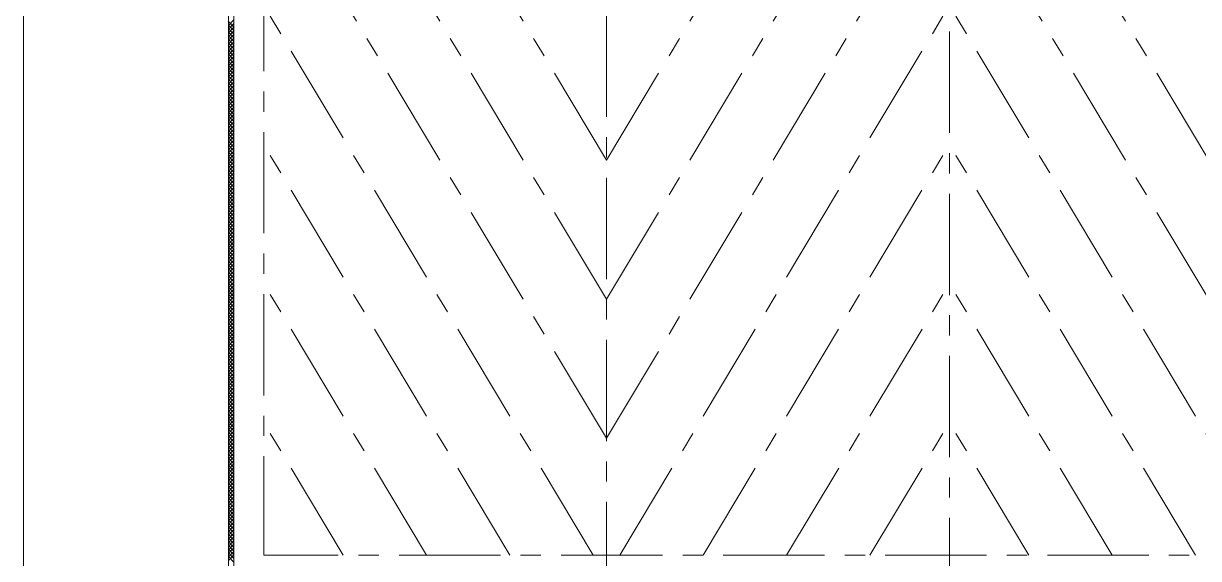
# Model space of a CAD drawing. Header units: millimetres. Extents: x 3384 to 3978, y 1077 to 1497.
# Drawn here: x 3733.8 to 3762.8, y 1152.84 to 1166.04 of the extents above; entities that cross this region are included whole.
import ezdxf

# ---------------------------------------------------------------- set-up
doc = ezdxf.new("R2010")
doc.units = ezdxf.units.MM
doc.linetypes.add('CENTERX2', pattern=[4, 2.5, -0.5, 0.5, -0.5])
for name, color, linetype, lineweight, true_color in [('1', 1, 'Continuous', 18, 0xff0000), ('2', 2, 'Continuous', 18, 0xffff00), ('3', 3, 'CENTERX2', 18, 0x00ff00)]:
    doc.layers.add(name, color=color, linetype=linetype, lineweight=lineweight, true_color=true_color)

msp = doc.modelspace()

# ---------------------------------------------------------------- linework, layer by layer
at = {"layer": '1'}
for p, q in [((3733.80259, 1198.8697), (3733.80259, 1133.61893)), ((3738.85828, 1189.96409), (3738.85828, 1142.52454)), ((3738.99667, 1180.61073), (3738.99667, 1151.8779))]:
    msp.add_line(p, q, dxfattribs=at)
at = {"layer": '2'}
for p, q in [((3738.85828, 1165.99318), (3738.99667, 1166.13157)), ((3738.99667, 1165.95809), (3738.85828, 1166.09648)), ((3738.85828, 1165.90337), (3738.99667, 1166.04176)), ((3738.99667, 1165.86829), (3738.85828, 1166.00668)), ((3738.85828, 1165.81357), (3738.99667, 1165.95196)), ((3738.99667, 1165.77849), (3738.85828, 1165.91688)), ((3738.85828, 1165.72377), (3738.99667, 1165.86216)), ((3738.99667, 1165.68869), (3738.85828, 1165.82708)), ((3738.85828, 1165.63397), (3738.99667, 1165.77236)), ((3738.99667, 1165.59888), (3738.85828, 1165.73727)), ((3738.85828, 1165.54416), (3738.99667, 1165.68255)), ((3738.99667, 1165.50908), (3738.85828, 1165.64747)), ((3738.85828, 1165.45436), (3738.99667, 1165.59275)), ((3738.99667, 1165.41928), (3738.85828, 1165.55767)), ((3738.85828, 1165.36456), (3738.99667, 1165.50295)), ((3738.99667, 1165.32948), (3738.85828, 1165.46787)), ((3738.85828, 1165.27476), (3738.99667, 1165.41315)), ((3738.99667, 1165.23967), (3738.85828, 1165.37806)), ((3738.85828, 1165.18495), (3738.99667, 1165.32334)), ((3738.99667, 1165.14987), (3738.85828, 1165.28826)), ((3738.85828, 1165.09515), (3738.99667, 1165.23354)), ((3738.99667, 1165.06007), (3738.85828, 1165.19846)), ((3738.85828, 1165.00535), (3738.99667, 1165.14374)), ((3738.99667, 1164.97027), (3738.85828, 1165.10865)), ((3738.85828, 1164.91555), (3738.99667, 1165.05394)), ((3738.99667, 1164.88046), (3738.85828, 1165.01885)), ((3738.85828, 1164.82574), (3738.99667, 1164.96413)), ((3738.99667, 1164.79066), (3738.85828, 1164.92905)), ((3738.85828, 1164.73594), (3738.99667, 1164.87433)), ((3738.99667, 1164.70086), (3738.85828, 1164.83925)), ((3738.85828, 1164.64614), (3738.99667, 1164.78453)), ((3738.99667, 1164.61106), (3738.85828, 1164.74944)), ((3738.85828, 1164.55634), (3738.99667, 1164.69473)), ((3738.99667, 1164.52125), (3738.85828, 1164.65964)), ((3738.85828, 1164.46653), (3738.99667, 1164.60492)), ((3738.99667, 1164.43145), (3738.85828, 1164.56984)), ((3738.85828, 1164.37673), (3738.99667, 1164.51512)), ((3738.99667, 1164.34165), (3738.85828, 1164.48004)), ((3738.85828, 1164.28693), (3738.99667, 1164.42532)), ((3738.99667, 1164.25184), (3738.85828, 1164.39023)), ((3738.85828, 1164.19713), (3738.99667, 1164.33552)), ((3738.99667, 1164.16204), (3738.85828, 1164.30043)), ((3738.85828, 1164.10732), (3738.99667, 1164.24571)), ((3738.99667, 1164.07224), (3738.85828, 1164.21063)), ((3738.85828, 1164.01752), (3738.99667, 1164.15591)), ((3738.99667, 1163.98244), (3738.85828, 1164.12083)), ((3738.85828, 1163.92772), (3738.99667, 1164.06611)), ((3738.99667, 1163.89263), (3738.85828, 1164.03102)), ((3738.85828, 1163.83792), (3738.99667, 1163.97631)), ((3738.99667, 1163.80283), (3738.85828, 1163.94122)), ((3738.85828, 1163.74811), (3738.99667, 1163.8865)), ((3738.99667, 1163.71303), (3738.85828, 1163.85142)), ((3738.85828, 1163.65831), (3738.99667, 1163.7967)), ((3738.99667, 1163.62323), (3738.85828, 1163.76162)), ((3738.85828, 1163.56851), (3738.99667, 1163.7069)), ((3738.99667, 1163.53342), (3738.85828, 1163.67181)), ((3738.85828, 1163.47871), (3738.99667, 1163.61709)), ((3738.99667, 1163.44362), (3738.85828, 1163.58201)), ((3738.85828, 1163.3889), (3738.99667, 1163.52729)), ((3738.99667, 1163.35382), (3738.85828, 1163.49221)), ((3738.85828, 1163.2991), (3738.99667, 1163.43749)), ((3738.99667, 1163.26402), (3738.85828, 1163.40241)), ((3738.85828, 1163.2093), (3738.99667, 1163.34769)), ((3738.99667, 1163.17421), (3738.85828, 1163.3126)), ((3738.85828, 1163.1195), (3738.99667, 1163.25788)), ((3738.99667, 1163.08441), (3738.85828, 1163.2228)), ((3738.85828, 1163.02969), (3738.99667, 1163.16808)), ((3738.99667, 1162.99461), (3738.85828, 1163.133)), ((3738.85828, 1162.93989), (3738.99667, 1163.07828)), ((3738.99667, 1162.90481), (3738.85828, 1163.0432)), ((3738.85828, 1162.85009), (3738.99667, 1162.98848)), ((3738.99667, 1162.815), (3738.85828, 1162.95339)), ((3738.85828, 1162.76028), (3738.99667, 1162.89867)), ((3738.99667, 1162.7252), (3738.85828, 1162.86359)), ((3738.85828, 1162.67048), (3738.99667, 1162.80887)), ((3738.99667, 1162.6354), (3738.85828, 1162.77379)), ((3738.85828, 1162.58068), (3738.99667, 1162.71907)), ((3738.99667, 1162.5456), (3738.85828, 1162.68399)), ((3738.85828, 1162.49088), (3738.99667, 1162.62927)), ((3738.99667, 1162.45579), (3738.85828, 1162.59418)), ((3738.85828, 1162.40107), (3738.99667, 1162.53946)), ((3738.99667, 1162.36599), (3738.85828, 1162.50438)), ((3738.85828, 1162.31127), (3738.99667, 1162.44966)), ((3738.99667, 1162.27619), (3738.85828, 1162.41458)), ((3738.85828, 1162.22147), (3738.99667, 1162.35986)), ((3738.99667, 1162.18639), (3738.85828, 1162.32478)), ((3738.85828, 1162.13167), (3738.99667, 1162.27006)), ((3738.99667, 1162.09658), (3738.85828, 1162.23497)), ((3738.85828, 1162.04186), (3738.99667, 1162.18025)), ((3738.99667, 1162.00678), (3738.85828, 1162.14517)), ((3738.85828, 1161.95206), (3738.99667, 1162.09045)), ((3738.99667, 1161.91698), (3738.85828, 1162.05537)), ((3738.85828, 1161.86226), (3738.99667, 1162.00065)), ((3738.99667, 1161.82718), (3738.85828, 1161.96557)), ((3738.85828, 1161.77246), (3738.99667, 1161.91085)), ((3738.99667, 1161.73737), (3738.85828, 1161.87576)), ((3738.85828, 1161.68265), (3738.99667, 1161.82104)), ((3738.99667, 1161.64757), (3738.85828, 1161.78596)), ((3738.85828, 1161.59285), (3738.99667, 1161.73124)), ((3738.99667, 1161.55777), (3738.85828, 1161.69616)), ((3738.85828, 1161.50305), (3738.99667, 1161.64144)), ((3738.99667, 1161.46797), (3738.85828, 1161.60635)), ((3738.85828, 1161.41325), (3738.99667, 1161.55164)), ((3738.99667, 1161.37816), (3738.85828, 1161.51655)), ((3738.85828, 1161.32344), (3738.99667, 1161.46183)), ((3738.99667, 1161.28836), (3738.85828, 1161.42675)), ((3738.85828, 1161.23364), (3738.99667, 1161.37203)), ((3738.99667, 1161.19856), (3738.85828, 1161.33695)), ((3738.85828, 1161.14384), (3738.99667, 1161.28223)), ((3738.99667, 1161.10876), (3738.85828, 1161.24714)), ((3738.85828, 1161.05404), (3738.99667, 1161.19243)), ((3738.99667, 1161.01895), (3738.85828, 1161.15734)), ((3738.85828, 1160.96423), (3738.99667, 1161.10262)), ((3738.99667, 1160.92915), (3738.85828, 1161.06754)), ((3738.85828, 1160.87443), (3738.99667, 1161.01282)), ((3738.99667, 1160.83935), (3738.85828, 1160.97774)), ((3738.85828, 1160.78463), (3738.99667, 1160.92302)), ((3738.99667, 1160.74954), (3738.85828, 1160.88793)), ((3738.85828, 1160.69483), (3738.99667, 1160.83322)), ((3738.99667, 1160.65974), (3738.85828, 1160.79813)), ((3738.85828, 1160.60502), (3738.99667, 1160.74341)), ((3738.99667, 1160.56994), (3738.85828, 1160.70833)), ((3738.85828, 1160.51522), (3738.99667, 1160.65361)), ((3738.99667, 1160.48014), (3738.85828, 1160.61853)), ((3738.85828, 1160.42542), (3738.99667, 1160.56381)), ((3738.99667, 1160.39033), (3738.85828, 1160.52872)), ((3738.85828, 1160.33562), (3738.99667, 1160.47401)), ((3738.99667, 1160.30053), (3738.85828, 1160.43892)), ((3738.85828, 1160.24581), (3738.99667, 1160.3842)), ((3738.99667, 1160.21073), (3738.85828, 1160.34912)), ((3738.85828, 1160.15601), (3738.99667, 1160.2944)), ((3738.99667, 1160.12093), (3738.85828, 1160.25932)), ((3738.85828, 1160.06621), (3738.99667, 1160.2046)), ((3738.99667, 1160.03112), (3738.85828, 1160.16951)), ((3738.85828, 1159.97641), (3738.99667, 1160.1148)), ((3738.99667, 1159.94132), (3738.85828, 1160.07971)), ((3738.85828, 1159.8866), (3738.99667, 1160.02499)), ((3738.99667, 1159.85152), (3738.85828, 1159.98991)), ((3738.85828, 1159.7968), (3738.99667, 1159.93519)), ((3738.99667, 1159.76172), (3738.85828, 1159.90011)), ((3738.85828, 1159.707), (3738.99667, 1159.84539)), ((3738.99667, 1159.67191), (3738.85828, 1159.8103)), ((3738.85828, 1159.6172), (3738.99667, 1159.75558)), ((3738.99667, 1159.58211), (3738.85828, 1159.7205)), ((3738.85828, 1159.52739), (3738.99667, 1159.66578)), ((3738.99667, 1159.49231), (3738.85828, 1159.6307)), ((3738.85828, 1159.43759), (3738.99667, 1159.57598)), ((3738.99667, 1159.40251), (3738.85828, 1159.5409)), ((3738.85828, 1159.34779), (3738.99667, 1159.48618)), ((3738.99667, 1159.3127), (3738.85828, 1159.45109)), ((3738.85828, 1159.25799), (3738.99667, 1159.39637)), ((3738.99667, 1159.2229), (3738.85828, 1159.36129)), ((3738.85828, 1159.16818), (3738.99667, 1159.30657)), ((3738.99667, 1159.1331), (3738.85828, 1159.27149)), ((3738.85828, 1159.07838), (3738.99667, 1159.21677)), ((3738.99667, 1159.0433), (3738.85828, 1159.18169)), ((3738.85828, 1158.98858), (3738.99667, 1159.12697)), ((3738.99667, 1158.95349), (3738.85828, 1159.09188)), ((3738.85828, 1158.89877), (3738.99667, 1159.03716)), ((3738.99667, 1158.86369), (3738.85828, 1159.00208)), ((3738.85828, 1158.80897), (3738.99667, 1158.94736)), ((3738.99667, 1158.77389), (3738.85828, 1158.91228)), ((3738.85828, 1158.71917), (3738.99667, 1158.85756)), ((3738.99667, 1158.68409), (3738.85828, 1158.82248)), ((3738.85828, 1158.62937), (3738.99667, 1158.76776)), ((3738.99667, 1158.59428), (3738.85828, 1158.73267)), ((3738.85828, 1158.53956), (3738.99667, 1158.67795)), ((3738.99667, 1158.50448), (3738.85828, 1158.64287)), ((3738.85828, 1158.44976), (3738.99667, 1158.58815)), ((3738.99667, 1158.41468), (3738.85828, 1158.55307)), ((3738.85828, 1158.35996), (3738.99667, 1158.49835)), ((3738.99667, 1158.32488), (3738.85828, 1158.46327)), ((3738.85828, 1158.27016), (3738.99667, 1158.40855)), ((3738.99667, 1158.23507), (3738.85828, 1158.37346)), ((3738.85828, 1158.18035), (3738.99667, 1158.31874)), ((3738.99667, 1158.14527), (3738.85828, 1158.28366)), ((3738.85828, 1158.09055), (3738.99667, 1158.22894)), ((3738.99667, 1158.05547), (3738.85828, 1158.19386)), ((3738.85828, 1158.00075), (3738.99667, 1158.13914)), ((3738.99667, 1157.96567), (3738.85828, 1158.10406)), ((3738.85828, 1157.91095), (3738.99667, 1158.04934)), ((3738.99667, 1157.87586), (3738.85828, 1158.01425)), ((3738.85828, 1157.82114), (3738.99667, 1157.95953)), ((3738.99667, 1157.78606), (3738.85828, 1157.92445)), ((3738.85828, 1157.73134), (3738.99667, 1157.86973)), ((3738.99667, 1157.69626), (3738.85828, 1157.83465)), ((3738.85828, 1157.64154), (3738.99667, 1157.77993)), ((3738.99667, 1157.60646), (3738.85828, 1157.74484)), ((3738.85828, 1157.55174), (3738.99667, 1157.69013)), ((3738.99667, 1157.51665), (3738.85828, 1157.65504)), ((3738.85828, 1157.46193), (3738.99667, 1157.60032)), ((3738.99667, 1157.42685), (3738.85828, 1157.56524)), ((3738.85828, 1157.37213), (3738.99667, 1157.51052)), ((3738.99667, 1157.33705), (3738.85828, 1157.47544)), ((3738.85828, 1157.28233), (3738.99667, 1157.42072)), ((3738.99667, 1157.24725), (3738.85828, 1157.38563)), ((3738.85828, 1157.19253), (3738.99667, 1157.33092)), ((3738.99667, 1157.15744), (3738.85828, 1157.29583)), ((3738.85828, 1157.10272), (3738.99667, 1157.24111)), ((3738.99667, 1157.06764), (3738.85828, 1157.20603)), ((3738.85828, 1157.01292), (3738.99667, 1157.15131)), ((3738.99667, 1156.97784), (3738.85828, 1157.11623)), ((3738.85828, 1156.92312), (3738.99667, 1157.06151)), ((3738.99667, 1156.88803), (3738.85828, 1157.02642)), ((3738.85828, 1156.83332), (3738.99667, 1156.97171)), ((3738.99667, 1156.79823), (3738.85828, 1156.93662)), ((3738.85828, 1156.74351), (3738.99667, 1156.8819)), ((3738.99667, 1156.70843), (3738.85828, 1156.84682)), ((3738.85828, 1156.65371), (3738.99667, 1156.7921)), ((3738.99667, 1156.61863), (3738.85828, 1156.75702)), ((3738.85828, 1156.56391), (3738.99667, 1156.7023)), ((3738.99667, 1156.52882), (3738.85828, 1156.66721)), ((3738.85828, 1156.47411), (3738.99667, 1156.6125)), ((3738.99667, 1156.43902), (3738.85828, 1156.57741)), ((3738.85828, 1156.3843), (3738.99667, 1156.52269)), ((3738.99667, 1156.34922), (3738.85828, 1156.48761)), ((3738.85828, 1156.2945), (3738.99667, 1156.43289)), ((3738.99667, 1156.25942), (3738.85828, 1156.39781)), ((3738.85828, 1156.2047), (3738.99667, 1156.34309)), ((3738.99667, 1156.16961), (3738.85828, 1156.308)), ((3738.85828, 1156.1149), (3738.99667, 1156.25328)), ((3738.99667, 1156.07981), (3738.85828, 1156.2182)), ((3738.85828, 1156.02509), (3738.99667, 1156.16348)), ((3738.99667, 1155.99001), (3738.85828, 1156.1284)), ((3738.85828, 1155.93529), (3738.99667, 1156.07368)), ((3738.99667, 1155.90021), (3738.85828, 1156.0386)), ((3738.85828, 1155.84549), (3738.99667, 1155.98388)), ((3738.99667, 1155.8104), (3738.85828, 1155.94879)), ((3738.85828, 1155.75569), (3738.99667, 1155.89407)), ((3738.99667, 1155.7206), (3738.85828, 1155.85899)), ((3738.85828, 1155.66588), (3738.99667, 1155.80427)), ((3738.99667, 1155.6308), (3738.85828, 1155.76919)), ((3738.85828, 1155.57608), (3738.99667, 1155.71447)), ((3738.99667, 1155.541), (3738.85828, 1155.67939)), ((3738.85828, 1155.48628), (3738.99667, 1155.62467)), ((3738.99667, 1155.45119), (3738.85828, 1155.58958)), ((3738.85828, 1155.39647), (3738.99667, 1155.53486)), ((3738.99667, 1155.36139), (3738.85828, 1155.49978)), ((3738.85828, 1155.30667), (3738.99667, 1155.44506)), ((3738.99667, 1155.27159), (3738.85828, 1155.40998)), ((3738.85828, 1155.21687), (3738.99667, 1155.35526)), ((3738.99667, 1155.18179), (3738.85828, 1155.32018)), ((3738.85828, 1155.12707), (3738.99667, 1155.26546)), ((3738.99667, 1155.09198), (3738.85828, 1155.23037)), ((3738.85828, 1155.03726), (3738.99667, 1155.17565)), ((3738.99667, 1155.00218), (3738.85828, 1155.14057)), ((3738.85828, 1154.94746), (3738.99667, 1155.08585)), ((3738.99667, 1154.91238), (3738.85828, 1155.05077)), ((3738.85828, 1154.85766), (3738.99667, 1154.99605)), ((3738.99667, 1154.82258), (3738.85828, 1154.96097)), ((3738.85828, 1154.76786), (3738.99667, 1154.90625)), ((3738.99667, 1154.73277), (3738.85828, 1154.87116)), ((3738.85828, 1154.67805), (3738.99667, 1154.81644)), ((3738.99667, 1154.64297), (3738.85828, 1154.78136)), ((3738.85828, 1154.58825), (3738.99667, 1154.72664)), ((3738.99667, 1154.55317), (3738.85828, 1154.69156)), ((3738.85828, 1154.49845), (3738.99667, 1154.63684)), ((3738.99667, 1154.46337), (3738.85828, 1154.60176)), ((3738.85828, 1154.40865), (3738.99667, 1154.54704)), ((3738.99667, 1154.37356), (3738.85828, 1154.51195)), ((3738.85828, 1154.31884), (3738.99667, 1154.45723)), ((3738.99667, 1154.28376), (3738.85828, 1154.42215)), ((3738.85828, 1154.22904), (3738.99667, 1154.36743)), ((3738.99667, 1154.19396), (3738.85828, 1154.33235)), ((3738.85828, 1154.13924), (3738.99667, 1154.27763)), ((3738.99667, 1154.10416), (3738.85828, 1154.24254)), ((3738.85828, 1154.04944), (3738.99667, 1154.18783)), ((3738.99667, 1154.01435), (3738.85828, 1154.15274)), ((3738.85828, 1153.95963), (3738.99667, 1154.09802)), ((3738.99667, 1153.92455), (3738.85828, 1154.06294)), ((3738.85828, 1153.86983), (3738.99667, 1154.00822)), ((3738.99667, 1153.83475), (3738.85828, 1153.97314)), ((3738.85828, 1153.78003), (3738.99667, 1153.91842)), ((3738.99667, 1153.74495), (3738.85828, 1153.88333)), ((3738.85828, 1153.69023), (3738.99667, 1153.82862)), ((3738.99667, 1153.65514), (3738.85828, 1153.79353)), ((3738.85828, 1153.60042), (3738.99667, 1153.73881)), ((3738.99667, 1153.56534), (3738.85828, 1153.70373)), ((3738.85828, 1153.51062), (3738.99667, 1153.64901)), ((3738.99667, 1153.47554), (3738.85828, 1153.61393)), ((3738.85828, 1153.42082), (3738.99667, 1153.55921)), ((3738.99667, 1153.38573), (3738.85828, 1153.52412)), ((3738.85828, 1153.33102), (3738.99667, 1153.46941)), ((3738.99667, 1153.29593), (3738.85828, 1153.43432)), ((3738.85828, 1153.24121), (3738.99667, 1153.3796)), ((3738.99667, 1153.20613), (3738.85828, 1153.34452)), ((3738.85828, 1153.15141), (3738.99667, 1153.2898)), ((3738.99667, 1153.11633), (3738.85828, 1153.25472)), ((3738.85828, 1153.06161), (3738.99667, 1153.2)), ((3738.99667, 1153.02652), (3738.85828, 1153.16491)), ((3738.85828, 1152.97181), (3738.99667, 1153.1102)), ((3738.99667, 1152.93672), (3738.85828, 1153.07511)), ((3738.85828, 1152.882), (3738.99667, 1153.02039)), ((3738.99667, 1152.84692), (3738.85828, 1152.98531)), ((3738.85828, 1152.7922), (3738.99667, 1152.93059)), ((3738.99667, 1152.75712), (3738.85828, 1152.89551))]:
    msp.add_line(p, q, dxfattribs=at)
at = {"layer": '3'}
for p, q in [((3756.65127, 1127.34545), (3756.65127, 1206.4257)), ((3748.19127, 1151.73974), (3748.19127, 1181.21429)), ((3739.73284, 1179.36753), (3739.73284, 1152.9272)), ((3748.19127, 1162.67187), (3739.73284, 1176.78412)), ((3748.19127, 1162.67187), (3756.65127, 1176.78675)), ((3748.19127, 1159.24051), (3739.73284, 1173.35276)), ((3748.19127, 1159.24051), (3756.65127, 1173.35539)), ((3765.11127, 1159.24051), (3756.65127, 1173.35539)), ((3748.19127, 1155.80915), (3739.73284, 1169.9214)), ((3748.19127, 1155.80915), (3756.65127, 1169.92403)), ((3765.11127, 1155.80915), (3756.65127, 1169.92403)), ((3747.86197, 1152.9272), (3739.73284, 1166.49004)), ((3748.52057, 1152.9272), (3756.65127, 1166.49267)), ((3764.78197, 1152.9272), (3756.65127, 1166.49267)), ((3745.80532, 1152.9272), (3739.73284, 1163.05868)), ((3750.57721, 1152.9272), (3756.65127, 1163.06131)), ((3762.72532, 1152.9272), (3756.65127, 1163.06131)), ((3743.74867, 1152.9272), (3739.73284, 1159.62732)), ((3752.63386, 1152.9272), (3756.65127, 1159.62995)), ((3760.66867, 1152.9272), (3756.65127, 1159.62995)), ((3741.69203, 1152.9272), (3739.73284, 1156.19596)), ((3754.6905, 1152.9272), (3756.65127, 1156.19859)), ((3758.61203, 1152.9272), (3756.65127, 1156.19859)), ((3773.56969, 1152.9272), (3739.73284, 1152.9272))]:
    msp.add_line(p, q, dxfattribs=at)

doc.saveas('drawing.dxf')
